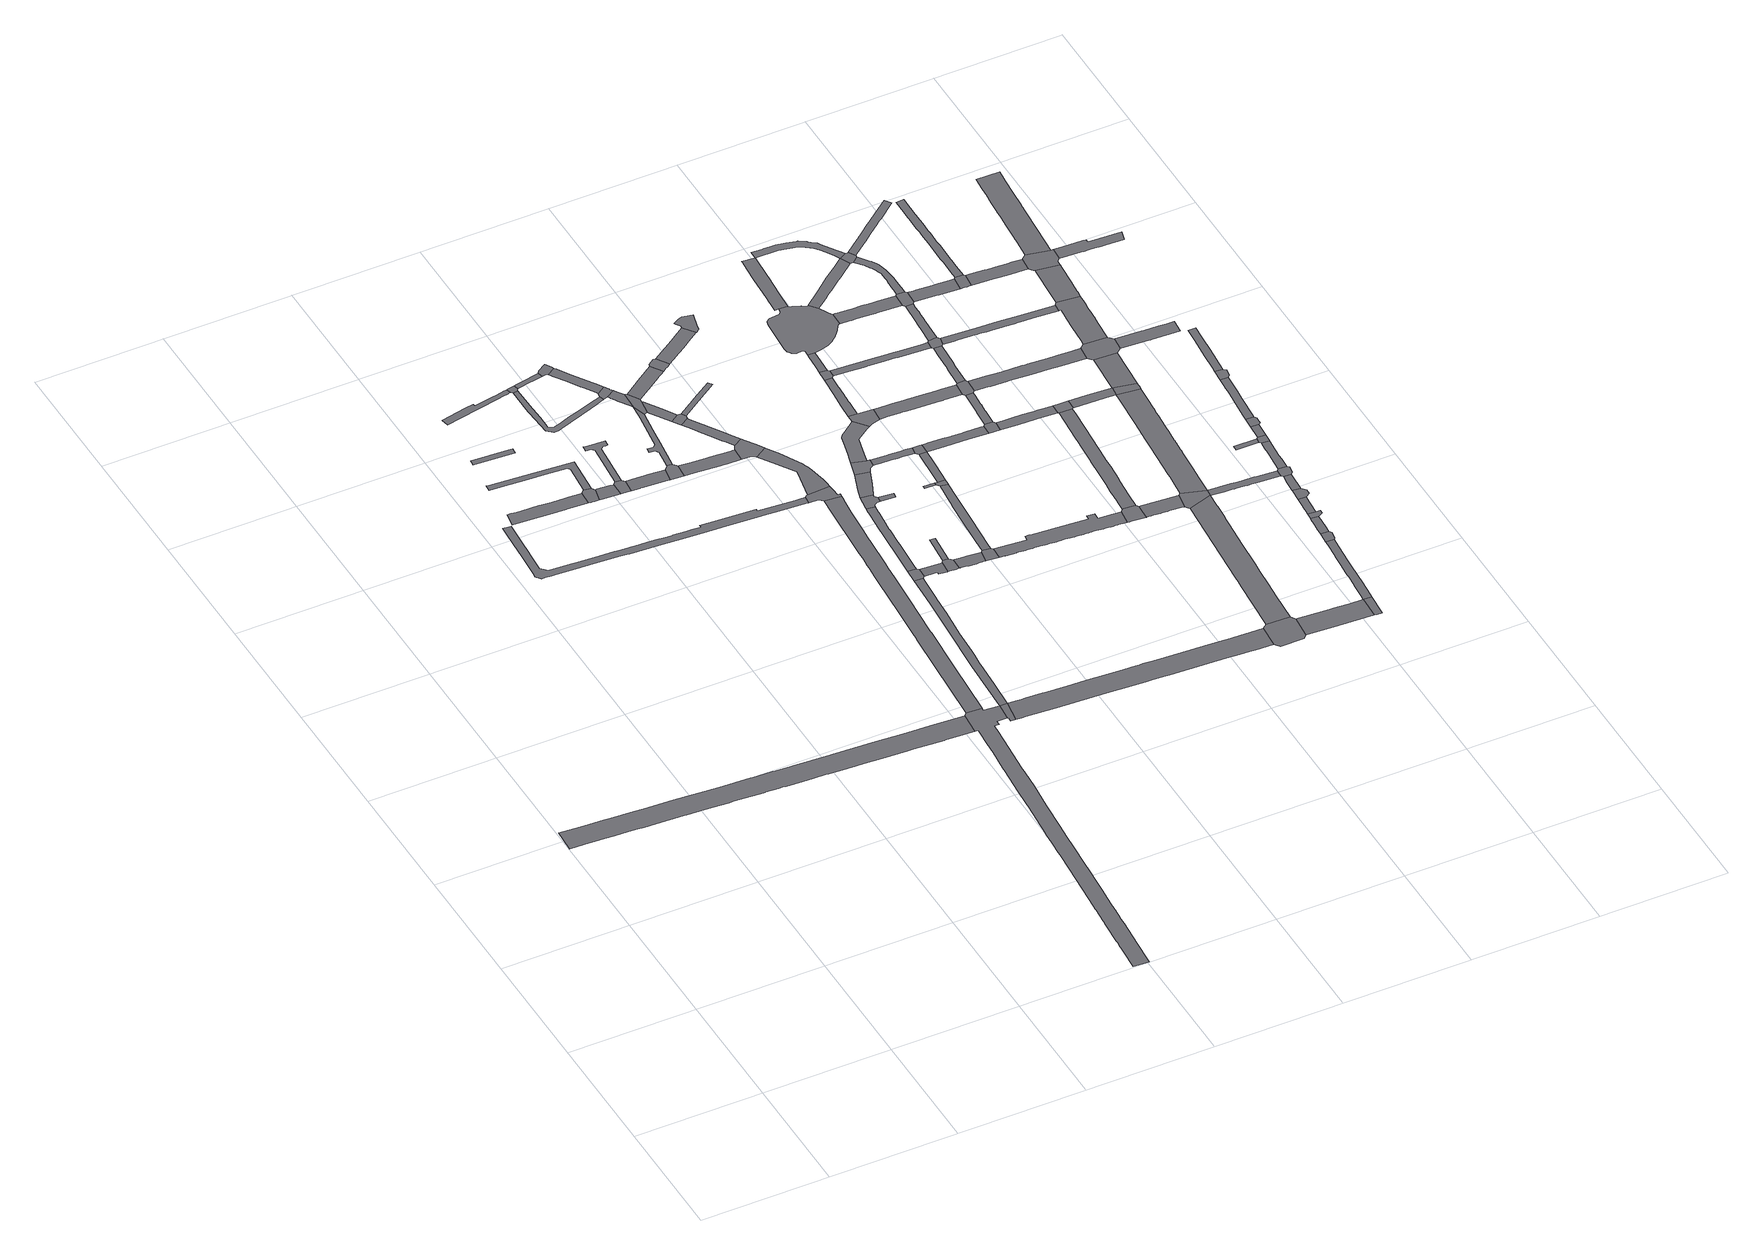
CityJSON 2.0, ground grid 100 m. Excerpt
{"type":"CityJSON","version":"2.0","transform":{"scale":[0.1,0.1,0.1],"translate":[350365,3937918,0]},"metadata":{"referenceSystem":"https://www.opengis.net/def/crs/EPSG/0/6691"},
"CityObjects":{
"road1":{"type":"Road","attributes":{"RoadStructureAttribute.sectionType":"1"},"geometry":[{"type":"MultiSurface","lod":"1","boundaries":[[[0,1,2,3,4,5,6,7,8,9,10,11,12,13,14,15,16,17,18,19,20,21,22,23,24,25,26,27,28,29,30,31,32,33,34,35,36,37,38,39,40,41,42,43,44,45,46,47,48,49,50,51,52,53,54,55,56,57,58,59,60]]]}]},
"road2":{"type":"Road","attributes":{"RoadStructureAttribute.sectionType":"1"},"geometry":[{"type":"MultiSurface","lod":"1","boundaries":[[[61,62,63,64,65,66,67,68,69,70,71,72,73,74,75,76,77,78,79,80,81,82,83]]]}]},
"road3":{"type":"Road","attributes":{"RoadStructureAttribute.sectionType":"1"},"geometry":[{"type":"MultiSurface","lod":"1","boundaries":[[[84,85,86,87,88,89]]]}]},
"road4":{"type":"Road","attributes":{"RoadStructureAttribute.sectionType":"1"},"geometry":[{"type":"MultiSurface","lod":"1","boundaries":[[[90,91,92,93,94,95,96,97,98,99,100,101,102]]]}]},
"road5":{"type":"Road","attributes":{"RoadStructureAttribute.sectionType":"1"},"geometry":[{"type":"MultiSurface","lod":"1","boundaries":[[[103,104,105,106,37,36,107,108,109,110,111,112,113,114,115,116,117,118,119,120,121,122,123,124,125,126,127,128,129,130,131,132,133,134,135,136,137,138,139,140,141,142,143,144,145,146,147,148,149,150,151,152,153,154,155,156,157,158,159,160,161,162,163,164,165,166]]]}]},
"road6":{"type":"Road","geometry":[{"type":"MultiSurface","lod":"1","boundaries":[[[167,168,169,170,171,96,95,61,83]]]}]},
"road7":{"type":"Road","attributes":{"RoadStructureAttribute.sectionType":"1"},"geometry":[{"type":"MultiSurface","lod":"1","boundaries":[[[172,173,174,175,176,177,178,179,180,181,182,183,184,185,186,187,188,189,190,191,192]]]}]},
"road8":{"type":"Road","attributes":{"RoadStructureAttribute.sectionType":"1"},"geometry":[{"type":"MultiSurface","lod":"1","boundaries":[[[193,194,171,170,195,196,197,198,199]]]}]},
"road9":{"type":"Road","attributes":{"RoadStructureAttribute.sectionType":"1"},"geometry":[{"type":"MultiSurface","lod":"1","boundaries":[[[200,201,202,203,204,205,206,207,208,209,210,211,212,213,214,215,216,217,218,219,220,221,222,223,224,225,226,227,228,229,230,231,232,233,234,235,236,237,238,239,240,241,242,243,244,245,246,247,248,249,250,251,252,253,254,255,256,257,258,259,260,261,262,263]]]}]},
"road10":{"type":"Road","geometry":[{"type":"MultiSurface","lod":"1","boundaries":[[[198,264,265,266,267,268,269,199]]]}]},
"road11":{"type":"Road","geometry":[{"type":"MultiSurface","lod":"1","boundaries":[[[267,270,271,272,273,274,275,276,277,278,279,268]]]}]},
"road12":{"type":"Road","geometry":[{"type":"MultiSurface","lod":"1","boundaries":[[[280,281,180,179,282,283,284,285]]]}]},
"road13":{"type":"Road","attributes":{"RoadStructureAttribute.sectionType":"1"},"geometry":[{"type":"MultiSurface","lod":"1","boundaries":[[[265,286,287,288,289,290,291,292,293,294,295,296,266]]]}]},
"road14":{"type":"Road","geometry":[{"type":"MultiSurface","lod":"1","boundaries":[[[165,297,298,299,300,301,166]]]}]},
"road15":{"type":"Road","attributes":{"RoadStructureAttribute.sectionType":"1"},"geometry":[{"type":"MultiSurface","lod":"1","boundaries":[[[302,303,304,305,306,307,308,309,310,311,280,285]]]}]},
"road16":{"type":"Road","attributes":{"RoadStructureAttribute.sectionType":"1"},"geometry":[{"type":"MultiSurface","lod":"1","boundaries":[[[312,313,314,315,316,317,318,319,320,321,322,323,324,325,326,283,282,327,328,329,330,331,332,333,334,335,336,337,338,339,340,341]]]}]},
"road17":{"type":"Road","geometry":[{"type":"MultiSurface","lod":"1","boundaries":[[[342,292,291,343,344,345,346,347]]]}]},
"road18":{"type":"Road","geometry":[{"type":"MultiSurface","lod":"1","boundaries":[[[348,349,350,351,352,353,307,306,354,355]]]}]},
"road19":{"type":"Road","geometry":[{"type":"MultiSurface","lod":"1","boundaries":[[[356,357,358,359,360,361,362,363,364,365,366,347,346,367,368,369,370]]]}]},
"road20":{"type":"Road","attributes":{"RoadStructureAttribute.sectionType":"1"},"geometry":[{"type":"MultiSurface","lod":"1","boundaries":[[[371,372,373,374,375,376,377,378,379,380,381,382,383,384,385,386,387,388,389,390,391,392,393,394,395,396,397,398,399,400,106,105]]]}]},
"road21":{"type":"Road","attributes":{"RoadStructureAttribute.sectionType":"1"},"geometry":[{"type":"MultiSurface","lod":"1","boundaries":[[[401,402,403,404,405,166,301,406,407,408,409,410,411,412,413,414,415,416,417,418]]]}]},
"road22":{"type":"Road","attributes":{"RoadStructureAttribute.sectionType":"1"},"geometry":[{"type":"MultiSurface","lod":"1","boundaries":[[[419,420,421,422,423,424,425,348,355,426,427,428,429,430,431,432]]]}]},
"road23":{"type":"Road","attributes":{"RoadStructureAttribute.sectionType":"1"},"geometry":[{"type":"MultiSurface","lod":"1","boundaries":[[[433,434,435,436,437,438,439,440,344,343,441,442,443,444,445,446]]]}]},
"road24":{"type":"Road","geometry":[{"type":"MultiSurface","lod":"1","boundaries":[[[312,341,447,448,449,450,419,432]]]}]},
"road25":{"type":"Road","geometry":[{"type":"MultiSurface","lod":"1","boundaries":[[[451,452,448,447,453,454,455,456,457,370]]]}]},
"road26":{"type":"Road","geometry":[{"type":"MultiSurface","lod":"1","boundaries":[[[451,370,369,458,459,460,461]]]}]},
"road27":{"type":"Road","attributes":{"RoadStructureAttribute.sectionType":"1"},"geometry":[{"type":"MultiSurface","lod":"1","boundaries":[[[462,463,464,465,459,458]]]}]},
"road28":{"type":"Road","geometry":[{"type":"MultiSurface","lod":"1","boundaries":[[[466,463,462,467,468,469,470]]]}]},
"road29":{"type":"Road","geometry":[{"type":"MultiSurface","lod":"1","boundaries":[[[471,401,418,472,473,474,475]]]}]},
"road30":{"type":"Road","attributes":{"RoadStructureAttribute.sectionType":"1"},"geometry":[{"type":"MultiSurface","lod":"1","boundaries":[[[476,477,478,479,480,481,482,469,468,483,484,485,486,487,488,489,490,491,492,493]]]}]},
"road31":{"type":"Road","attributes":{"RoadStructureAttribute.sectionType":"1"},"geometry":[{"type":"MultiSurface","lod":"1","boundaries":[[[494,461,460,495,496,497,498,499,500,501,502]]]}]},
"road32":{"type":"Road","geometry":[{"type":"MultiSurface","lod":"1","boundaries":[[[445,503,504,505,506,507,508,509,510,493,492,446]]]}]},
"road33":{"type":"Road","geometry":[{"type":"MultiSurface","lod":"1","boundaries":[[[511,263,262,512,513,386,385,514,515,516,517,518]]]}]},
"road34":{"type":"Road","attributes":{"RoadStructureAttribute.sectionType":"1"},"geometry":[{"type":"MultiSurface","lod":"1","boundaries":[[[519,473,472,520,521,522,523,524,525,526,527,528]]]}]},
"road35":{"type":"Road","attributes":{"RoadStructureAttribute.sectionType":"1"},"geometry":[{"type":"MultiSurface","lod":"1","boundaries":[[[529,530,531,532,533,534,535,536,537,538,539,540,541,542,543,544,545,546,547,471,475]]]}]},
"road36":{"type":"Road","attributes":{"RoadStructureAttribute.sectionType":"1"},"geometry":[{"type":"MultiSurface","lod":"1","boundaries":[[[517,548,549,550,551,552,553,554,555,556,557,507,506,558,559,560,561,562,518]]]}]},
"road37":{"type":"Road","attributes":{"RoadStructureAttribute.sectionType":"1"},"geometry":[{"type":"MultiSurface","lod":"1","boundaries":[[[563,564,565,566,567,568,466,470]]]}]},
"road38":{"type":"Road","geometry":[{"type":"MultiSurface","lod":"1","boundaries":[[[569,570,571,572,528,527,573,574,575,576,577,578]]]}]},
"road39":{"type":"Road","geometry":[{"type":"MultiSurface","lod":"1","boundaries":[[[501,579,580,581,582,583,584,502]]]}]},
"road40":{"type":"Road","attributes":{"RoadStructureAttribute.sectionType":"1"},"geometry":[{"type":"MultiSurface","lod":"1","boundaries":[[[570,585,586,571]]]}]},
"road41":{"type":"Road","geometry":[{"type":"MultiSurface","lod":"1","boundaries":[[[587,588,589,590,542,541,591,592,593,594]]]}]},
"road42":{"type":"Road","attributes":{"RoadStructureAttribute.sectionType":"1"},"geometry":[{"type":"MultiSurface","lod":"1","boundaries":[[[595,596,597,598,599,600,601,602,603,604,605,606,607,608,609,610,611,612,613,614,615,569,578]]]}]},
"road43":{"type":"Road","attributes":{"RoadStructureAttribute.sectionType":"1"},"geometry":[{"type":"MultiSurface","lod":"1","boundaries":[[[616,617,618,619,620,621,622,623,624,625,626,627,628,629,630,631,632,633,634,635,636,637,638,639,640,641,642,643,644,645,646,647,648,649,650,651,652,653,654,655,656,301,300]]]}]},
"road44":{"type":"Road","attributes":{"RoadStructureAttribute.sectionType":"1"},"geometry":[{"type":"MultiSurface","lod":"1","boundaries":[[[657,658,659,660,661,662,663,664,665,589,588]]]}]},
"road45":{"type":"Road","geometry":[{"type":"MultiSurface","lod":"1","boundaries":[[[593,666,667,594]]]}]},
"road46":{"type":"Road","attributes":{"RoadStructureAttribute.sectionType":"1"},"geometry":[{"type":"MultiSurface","lod":"1","boundaries":[[[668,669,670,582,581,671,672,673,674,675,676,677,678,679]]]}]},
"road47":{"type":"Road","geometry":[{"type":"MultiSurface","lod":"1","boundaries":[[[680,611,610,681,682,683,684,685,686,687,688,689]]]}]},
"road48":{"type":"Road","geometry":[{"type":"MultiSurface","lod":"1","boundaries":[[[690,663,662,691,692,693,694,695]]]}]},
"road49":{"type":"Road","attributes":{"RoadStructureAttribute.sectionType":"1"},"geometry":[{"type":"MultiSurface","lod":"1","boundaries":[[[696,697,698,699,700,701,702,703,704,705,706,707,708,680,689]]]}]},
"road50":{"type":"Road","attributes":{"RoadStructureAttribute.sectionType":"1"},"geometry":[{"type":"MultiSurface","lod":"1","boundaries":[[[709,710,711,712,713,714,715,716,717,718,719,720,721,690,695]]]}]},
"road51":{"type":"Road","geometry":[{"type":"MultiSurface","lod":"1","boundaries":[[[678,722,723,724,725,726,727,728,729,730,731,679]]]}]},
"road52":{"type":"Road","geometry":[{"type":"MultiSurface","lod":"1","boundaries":[[[732,733,734,735]]]}]},
"road53":{"type":"Road","attributes":{"RoadStructureAttribute.sectionType":"1"},"geometry":[{"type":"MultiSurface","lod":"1","boundaries":[[[736,737,738,739,740,741,694,693,742,743,744,745,746,747,748,749]]]}]},
"road54":{"type":"Road","geometry":[{"type":"MultiSurface","lod":"1","boundaries":[[[735,734,702,701,750,751,752]]]}]},
"road55":{"type":"Road","attributes":{"RoadStructureAttribute.sectionType":"1"},"geometry":[{"type":"MultiSurface","lod":"1","boundaries":[[[751,753,754,755,756,757,758,752]]]}]},
"road56":{"type":"Road","geometry":[{"type":"MultiSurface","lod":"1","boundaries":[[[759,760,714,713,761,762,763,764]]]}]},
"road57":{"type":"Road","attributes":{"RoadStructureAttribute.sectionType":"1"},"geometry":[{"type":"MultiSurface","lod":"1","boundaries":[[[765,766,760,759,767,768,769,770,771,772,773,774,775,776,777]]]}]},
"road58":{"type":"Road","geometry":[{"type":"MultiSurface","lod":"1","boundaries":[[[748,756,755,778,779,780,749]]]}]},
"road59":{"type":"Road","attributes":{"RoadStructureAttribute.sectionType":"1"},"geometry":[{"type":"MultiSurface","lod":"1","boundaries":[[[781,782,783,784,785,786,787,788,789,790,791,792,793,794,688,687,795,796,797,798,799,800,801,802,803,804,805,806,807,808,809,810,811,812,813,814,815,816,817,818,819,820,821,822,823,824,825,826,827,828,829,830,831,832,833,834,835,836,837,838,839,840,841,842,843,844,845,846,847,848,849,850,851,852,853,854,855,856]]]}]},
"road60":{"type":"Road","geometry":[{"type":"MultiSurface","lod":"1","boundaries":[[[776,857,858,859,860,777]]]}]},
"road61":{"type":"Road","attributes":{"RoadStructureAttribute.sectionType":"1"},"geometry":[{"type":"MultiSurface","lod":"1","boundaries":[[[861,862,863,864,865,866,867,860,859]]]}]},
"road62":{"type":"Road","attributes":{"RoadStructureAttribute.sectionType":"1"},"geometry":[{"type":"MultiSurface","lod":"1","boundaries":[[[755,868,869,870,871,872,873,874,875,876,877,878,879,880,881,882,778]]]}]},
"road63":{"type":"Road","geometry":[{"type":"MultiSurface","lod":"1","boundaries":[[[883,884,885,886,887,888,889,890,891,892,893,894,895,896,897,898,899,900,901,902,903,904,905,906,907,908,909,910,911,912,913,914,915,916,864,863,917,918,919,920,921,922,923,924,925,926,927,928,929,930]]]}]},
"road64":{"type":"Road","attributes":{"RoadStructureAttribute.sectionType":"1"},"geometry":[{"type":"MultiSurface","lod":"1","boundaries":[[[763,931,932,933,934,935,936,937,938,939,940,941,942,943,944,945,946,947,948,949,950,951,952,953,764]]]}]},
"road65":{"type":"Road","attributes":{"RoadStructureAttribute.sectionType":"1"},"geometry":[{"type":"MultiSurface","lod":"1","boundaries":[[[954,955,956,957,958,959,960,961,962,889,888,963,964,965,966,967]]]}]},
"road66":{"type":"Road","geometry":[{"type":"MultiSurface","lod":"1","boundaries":[[[635,634,968,969,970,971,972,973]]]}]},
"road67":{"type":"Road","attributes":{"RoadStructureAttribute.sectionType":"1"},"geometry":[{"type":"MultiSurface","lod":"1","boundaries":[[[974,975,976,977,978,979,980,981,858,857,982,983,984,985,986,987,988,989,990,991,992,993]]]}]},
"road68":{"type":"Road","geometry":[{"type":"MultiSurface","lod":"1","boundaries":[[[874,873,994,995,996,997]]]}]},
"road69":{"type":"Road","geometry":[{"type":"MultiSurface","lod":"1","boundaries":[[[998,999,1000,1001,856,855,1002,1003,1004,1005,1006]]]}]},
"road70":{"type":"Road","attributes":{"RoadStructureAttribute.sectionType":"1"},"geometry":[{"type":"MultiSurface","lod":"1","boundaries":[[[996,1007,1008,1009,1010,1011,1012,1013,1014,1015,1016,1017,1018,1019,1020,997]]]}]},
"road71":{"type":"Road","geometry":[{"type":"MultiSurface","lod":"1","boundaries":[[[1021,1022,1023,943,942,1015,1014,1024,1025]]]}]},
"road72":{"type":"Road","attributes":{"RoadStructureAttribute.sectionType":"1"},"geometry":[{"type":"MultiSurface","lod":"1","boundaries":[[[1026,1027,1028,1029,1030,1031,1032,1033,995,994,1034,1035,1036,1037]]]}]},
"road73":{"type":"Road","attributes":{"RoadStructureAttribute.sectionType":"1"},"geometry":[{"type":"MultiSurface","lod":"1","boundaries":[[[972,1038,1039,1040,1041,1042,1043,1044,1045,1046,1047,1048,1049,1050,1051,1052,1053,1054,1055,1056,1057,1058,1059,973]]]}]},
"road74":{"type":"Road","attributes":{"RoadStructureAttribute.sectionType":"1"},"geometry":[{"type":"MultiSurface","lod":"1","boundaries":[[[1060,1061,1062,1063,1064,1065,1066,1067,1068,1069,928,927,1070,1071,1072,1073,1074,1075,1076,1077,1078,1079,1080,1081,1082]]]}]},
"road75":{"type":"Road","attributes":{"RoadStructureAttribute.sectionType":"1"},"geometry":[{"type":"MultiSurface","lod":"1","boundaries":[[[1083,1084,1085,1086,1087,1088,1089,1090,1091,1092,1093,1094,1095,1096,1097,1098,1099,1100,1101,1102,1103,883,930]]]}]},
"road76":{"type":"Road","attributes":{"RoadStructureAttribute.sectionType":"1"},"geometry":[{"type":"MultiSurface","lod":"1","boundaries":[[[1021,1104,1105,1106,1107,1108,1109,1110,1111,1022]]]}]},
"road77":{"type":"Road","attributes":{"RoadStructureAttribute.sectionType":"1"},"geometry":[{"type":"MultiSurface","lod":"1","boundaries":[[[998,1006,1112,1113,1114,1115,1116,1117,1118,1119,1120,1121,1122,1123,1124,1125,1126,1127,1128,1129]]]}]},
"road78":{"type":"Road","attributes":{"RoadStructureAttribute.sectionType":"1"},"geometry":[{"type":"MultiSurface","lod":"1","boundaries":[[[1130,1131,1132,1133,1134,1135,1136,1137,1138,1139,1140,1141,1000,999,1142,1143,1144,1145,1146,1147,1148,1149,1150]]]}]},
"road79":{"type":"Road","attributes":{"RoadStructureAttribute.sectionType":"1"},"geometry":[{"type":"MultiSurface","lod":"1","boundaries":[[[1151,1152,1153,971,970,1154,1155,1156]]]}]},
"road80":{"type":"Road","attributes":{"RoadStructureAttribute.sectionType":"1"},"geometry":[{"type":"MultiSurface","lod":"1","boundaries":[[[1157,1158,1159,1160,1161,1162,1163,1164,1165,1166,1167,1168,1169,1170,1171,1172,1173,1174,1175,966,1176,1177,1178,1179,1180,1181,1182,1183,1098]]]}]},
"road81":{"type":"Road","geometry":[{"type":"MultiSurface","lod":"1","boundaries":[[[1184,1185,1186,993,992,1107,1106,1187,1188]]]}]},
"road82":{"type":"Road","attributes":{"RoadStructureAttribute.sectionType":"1"},"geometry":[{"type":"MultiSurface","lod":"1","boundaries":[[[1185,1189,1190,1191,1192,1193,1194,1195,1196,1197,1198,1199,1200,1201,1202,1203,1204,1205,1186]]]}]},
"road83":{"type":"Road","geometry":[{"type":"MultiSurface","lod":"1","boundaries":[[[1128,1051,1050,1206,1207,1129]]]}]},
"road84":{"type":"Road","geometry":[{"type":"MultiSurface","lod":"1","boundaries":[[[1208,1209,1210,1026,1037,1130,1150]]]}]},
"road85":{"type":"Road","geometry":[{"type":"MultiSurface","lod":"1","boundaries":[[[1081,1198,1197,1211,1212,1213,1214,1215,1082]]]}]},
"road86":{"type":"Road","geometry":[{"type":"MultiSurface","lod":"1","boundaries":[[[1216,1217,1218,1219,1157,1098,1097,1220,1221]]]}]},
"road87":{"type":"Road","attributes":{"RoadStructureAttribute.sectionType":"1"},"geometry":[{"type":"MultiSurface","lod":"1","boundaries":[[[1213,1222,1223,1224,1225,1226,1227,1228,1229,1230,1231,1232,1233,1234,1221,1220,1235,1236,1237,1238,1239,1240,1241,1242,1243,1244,1245,1246,1247,1214]]]}]},
"road88":{"type":"Road","geometry":[{"type":"MultiSurface","lod":"1","boundaries":[[[1155,1248,1249,1250,1251,1156]]]}]},
"road89":{"type":"Road","attributes":{"RoadStructureAttribute.sectionType":"1"},"geometry":[{"type":"MultiSurface","lod":"1","boundaries":[[[1024,1252,1253,1254,1255,1256,1257,1258,1259,1260,1261,1262,1263,1264,1265,1266,1267,1268,1269,1270,1271,1272,1273,1025]]]}]},
"road90":{"type":"Road","attributes":{"RoadStructureAttribute.sectionType":"1"},"geometry":[{"type":"MultiSurface","lod":"1","boundaries":[[[1274,1275,1276,1277,1278,1209,1208]]]}]},
"road91":{"type":"Road","attributes":{"RoadStructureAttribute.sectionType":"1"},"geometry":[{"type":"MultiSurface","lod":"1","boundaries":[[[1211,1279,1280,1281,1282,1283,1284,1285,1286,1287,1288,1289,1290,1212]]]}]},
"road92":{"type":"Road","attributes":{"RoadStructureAttribute.sectionType":"1"},"geometry":[{"type":"MultiSurface","lod":"1","boundaries":[[[1291,1292,1293,1294,1295,1296,1297,1298,1299,1300,1301,1302,1303,1304,1305,1306,1307,1308,1309,1251,1250]]]}]},
"road93":{"type":"Road","attributes":{"RoadStructureAttribute.sectionType":"1"},"geometry":[{"type":"MultiSurface","lod":"1","boundaries":[[[1276,1310,1311,1312,1313,1314,1315,1316,1207,1206,1317,1318,1319,1320,1321,1322,1323,1324,1325,1326,1327,1328,1329,1330,1331,1332,1333,1334,1335,1336,1337,1338,1339,1340]]]}]},
"road94":{"type":"Road","attributes":{"RoadStructureAttribute.sectionType":"1"},"geometry":[{"type":"MultiSurface","lod":"1","boundaries":[[[1341,1342,1343,1184,1188,1344,1345,1346,1347,1348,1349,1350,1351,1352,1353,1354,1355,1356,1357,1358,1359,1360,1361]]]}]},
"road95":{"type":"Road","attributes":{"RoadStructureAttribute.sectionType":"1"},"geometry":[{"type":"MultiSurface","lod":"1","boundaries":[[[1050,1362,1363,1364,1365,1366,1367,1368,1369,1370,1371,1372,1373,1374,1375,1376,1377,1378,1379,1206]]]}]},
"road96":{"type":"Road","geometry":[{"type":"MultiSurface","lod":"1","boundaries":[[[1380,1297,1296,1381,1382,1383]]]}]},
"road97":{"type":"Road","attributes":{"RoadStructureAttribute.sectionType":"1"},"geometry":[{"type":"MultiSurface","lod":"1","boundaries":[[[1384,1385,1386,1387,1388,1389,1390,1391,1392,1393,1394,1395,1396,1397,1398,1399,1400,1401,1402,1217,1216]]]}]},
"road98":{"type":"Road","attributes":{"RoadStructureAttribute.sectionType":"1"},"geometry":[{"type":"MultiSurface","lod":"1","boundaries":[[[1403,1404,1405,1406,1407,1408,1409,1410,1380,1383]]]}]},
"road99":{"type":"Road","geometry":[{"type":"MultiSurface","lod":"1","boundaries":[[[1411,1283,1282,1412,1413,1414,1415,1416,1417]]]}]},
"road100":{"type":"Road","geometry":[{"type":"MultiSurface","lod":"1","boundaries":[[[1418,1419,1420,1421,1277,1276,1340]]]}]},
"road101":{"type":"Road","geometry":[{"type":"MultiSurface","lod":"1","boundaries":[[[1422,1423,1424,1407,1406,1425]]]}]},
"road102":{"type":"Road","attributes":{"RoadStructureAttribute.sectionType":"1"},"geometry":[{"type":"MultiSurface","lod":"1","boundaries":[[[1423,1426,1427,1428,1429,1430,1431,1432,1433,1434,1424]]]}]},
"road103":{"type":"Road","attributes":{"RoadStructureAttribute.sectionType":"1"},"geometry":[{"type":"MultiSurface","lod":"1","boundaries":[[[1435,1436,1277,1421]]]}]},
"road104":{"type":"Road","geometry":[{"type":"MultiSurface","lod":"1","boundaries":[[[1437,1438,1439,1440,1441,1442,1443,1430,1429]]]}]},
"road105":{"type":"Road","attributes":{"RoadStructureAttribute.sectionType":"1"},"geometry":[{"type":"MultiSurface","lod":"1","boundaries":[[[1444,1440,1439,1445,1446]]]}]},
"road106":{"type":"Road","attributes":{"RoadStructureAttribute.sectionType":"1"},"geometry":[{"type":"MultiSurface","lod":"1","boundaries":[[[1447,1448,1449,1450,1451,1452,1453,1454,1455,1456,1457,1458,1459,1460,1461,1462,1463,1464,1465,1466,1467,1468,1469,1470,1471,1472,1473,1474,1475,1476,1477,1478,1479,1480,1481,1482,1483,1411,1417]]]}]},
"road107":{"type":"Road","geometry":[{"type":"MultiSurface","lod":"1","boundaries":[[[1484,1485,1262,1261,1436,1435,1486,1487]]]}]},
"road108":{"type":"Road","geometry":[{"type":"MultiSurface","lod":"1","boundaries":[[[1445,1488,1489,1490,1491,1373,1372,1446]]]}]},
"road109":{"type":"Road","geometry":[{"type":"MultiSurface","lod":"1","boundaries":[[[1492,1493,1494,1495]]]}]},
"road110":{"type":"Road","attributes":{"RoadStructureAttribute.sectionType":"1"},"geometry":[{"type":"MultiSurface","lod":"1","boundaries":[[[1496,1497,1498,1499,1500,1501,1502,1503,1416,1415,1504,1505,1506,1507,1508]]]}]},
"road111":{"type":"Road","attributes":{"RoadStructureAttribute.sectionType":"1"},"geometry":[{"type":"MultiSurface","lod":"1","boundaries":[[[1509,1510,1511,1512,1513,1514,1515,1491,1490,1516,1517,1518,1519,1520,1521,1522]]]}]},
"road112":{"type":"Road","geometry":[{"type":"MultiSurface","lod":"1","boundaries":[[[1360,1523,1524,1525,1526,1485,1484,1527,1528,1529,1530,1531,1532,1533,1534,1535,1536,1361]]]}]},
"road113":{"type":"Road","geometry":[{"type":"MultiSurface","lod":"1","boundaries":[[[1537,1538,1495,1494,1509,1522]]]}]},
"road114":{"type":"Road","attributes":{"RoadStructureAttribute.sectionType":"1"},"geometry":[{"type":"MultiSurface","lod":"1","boundaries":[[[1539,1540,1538,1537,1541,1542]]]}]},
"road115":{"type":"Road","geometry":[{"type":"MultiSurface","lod":"1","boundaries":[[[1541,1543,1544,1545,1546,1542]]]}]},
"road116":{"type":"Road","attributes":{"RoadStructureAttribute.sectionType":"1"},"geometry":[{"type":"MultiSurface","lod":"1","boundaries":[[[1547,1548,1549,1550,1551,1552,1553,1554,1555,1556,1536,1535]]]}]},
"road117":{"type":"Road","attributes":{"RoadStructureAttribute.sectionType":"1"},"geometry":[{"type":"MultiSurface","lod":"1","boundaries":[[[1545,1557,1558,1559,1560,1561,1562,1563,1564,1565,1566,1567,1568,1546]]]}]},
"road118":{"type":"Road","attributes":{"RoadStructureAttribute.sectionType":"1"},"geometry":[{"type":"MultiSurface","lod":"1","boundaries":[[[1486,1569,1570,1571,1572,1573,1574,1575,1576,1577,1578,1487]]]}]},
"road119":{"type":"Road","geometry":[{"type":"MultiSurface","lod":"1","boundaries":[[[1579,1508,1507,1580,1552,1551,1581,1582,1583,1584,1585]]]}]},
"road120":{"type":"Road","geometry":[{"type":"MultiSurface","lod":"1","boundaries":[[[1586,1587,1588,1562,1561,1589]]]}]},
"road121":{"type":"Road","attributes":{"RoadStructureAttribute.sectionType":"1"},"geometry":[{"type":"MultiSurface","lod":"1","boundaries":[[[1590,1591,1592,1593,1594,1588,1587,1595,1596,1597,1598]]]}]},
"road122":{"type":"Road","attributes":{"RoadStructureAttribute.sectionType":"1"},"geometry":[{"type":"MultiSurface","lod":"1","boundaries":[[[1585,1599,1600,1601,1602,1603,1604,1605,1606,1607,1608,1609,1610,1611,1612,1613,1614,1615,1616,1617,1618,1619,1620,1621,1622,1623,1624,1625,1579]]]}]},
"road123":{"type":"Road","attributes":{"RoadStructureAttribute.sectionType":"1"},"geometry":[{"type":"MultiSurface","lod":"1","boundaries":[[[1626,1627,1628,1629,1630,1584,1583,1631,1632,1633,1634,1635,1636,1637,1638,1639]]]}]}
},
"vertices":[
[158,2904,0],[224,2900,0],[274,2897,0],[346,2892,0],[405,2889,0],[508,2882,0],[572,2877,0],[656,2872,0],[872,2860,0],[883,2860,0],[886,2860,0],[892,2860,0],[1034,2851,0],[1098,2846,0],[1211,2838,0],[1251,2836,0],[1471,2821,0],[1482,2821,0],[1487,2821,0],[1585,2816,0],[1618,2814,0],[1643,2811,0],[1770,2805,0],[1845,2800,0],[1942,2794,0],[1965,2793,0],[2070,2787,0],[2170,2780,0],[2232,2777,0],[2367,2768,0],[2560,2757,0],[2607,2754,0],[2729,2746,0],[2840,2740,0],[2843,2740,0],[2988,2731,0],[3067,2726,0],[3081,2905,0],[2853,2919,0],[2617,2933,0],[2413,2944,0],[2081,2965,0],[2067,2966,0],[1781,2984,0],[1769,2984,0],[1653,2991,0],[1631,2993,0],[1484,3001,0],[1464,3002,0],[1225,3016,0],[885,3038,0],[695,3051,0],[683,3052,0],[603,3056,0],[586,3057,0],[407,3070,0],[360,3073,0],[284,3077,0],[182,3083,0],[19,3094,0],[8,2913,0],
[1815,6215,0],[1763,6218,0],[1721,6221,0],[1697,6223,0],[1686,6224,0],[1649,6226,0],[1588,6230,0],[1529,6234,0],[1496,6236,0],[1471,6238,0],[1457,6239,0],[1422,6241,0],[1325,6247,0],[1283,6251,0],[1255,6252,0],[1237,6143,0],[1446,6129,0],[1462,6128,0],[1516,6124,0],[1642,6116,0],[1649,6116,0],[1666,6115,0],[1807,6105,0],
[1290,6830,0],[1578,6813,0],[1606,6811,0],[1608,6856,0],[1581,6858,0],[1293,6875,0],
[1354,6534,0],[1556,6519,0],[1685,6510,0],[1848,6498,0],[1864,6476,0],[1844,6241,0],[1898,6235,0],[1925,6538,0],[1731,6553,0],[1559,6567,0],[1287,6588,0],[1265,6590,0],[1262,6541,0],
[3260,2895,0],[3221,2898,0],[3223,2919,0],[3104,2927,0],[3094,2725,0],[3092,2703,0],[3083,2571,0],[3076,2471,0],[3060,2294,0],[3057,2252,0],[3041,2032,0],[3030,1866,0],[3028,1846,0],[3012,1639,0],[3008,1590,0],[3002,1520,0],[2997,1441,0],[2995,1422,0],[2990,1342,0],[2986,1275,0],[2957,898,0],[2942,701,0],[2941,676,0],[2940,661,0],[2930,537,0],[2930,531,0],[2928,508,0],[2925,454,0],[2915,323,0],[2914,307,0],[2912,286,0],[2909,238,0],[2908,232,0],[2906,195,0],[2892,10,0],[3013,5,0],[3028,223,0],[3045,445,0],[3050,500,0],[3051,523,0],[3055,570,0],[3055,583,0],[3061,667,0],[3074,837,0],[3077,889,0],[3090,1071,0],[3094,1111,0],[3110,1333,0],[3117,1440,0],[3127,1570,0],[3144,1804,0],[3163,2024,0],[3174,2174,0],[3177,2243,0],[3194,2462,0],[3209,2661,0],[3213,2716,0],[3214,2718,0],[3246,2716,0],[3250,2716,0],[3251,2752,0],[3272,2752,0],[3330,2749,0],[3345,2890,0],
[1830,6103,0],[1838,6102,0],[1856,6101,0],[1891,6099,0],[1917,6208,0],
[1328,7288,0],[1435,7309,0],[1594,7339,0],[1774,7374,0],[1805,7380,0],[1850,7389,0],[1856,7390,0],[1868,7392,0],[1861,7431,0],[1841,7427,0],[1818,7422,0],[1802,7419,0],[1790,7417,0],[1778,7414,0],[1731,7407,0],[1593,7380,0],[1587,7378,0],[1586,7380,0],[1583,7399,0],[1519,7388,0],[1316,7348,0],
[2028,6199,0],[1932,6207,0],[1920,6097,0],[2025,6090,0],[2026,6090,0],[2053,6088,0],[2053,6197,0],
[3142,5469,0],[3096,5472,0],[2973,5480,0],[2807,5491,0],[2808,5511,0],[2741,5516,0],[2546,5529,0],[2385,5540,0],[2385,5520,0],[2375,5520,0],[2317,5524,0],[2273,5527,0],[2174,5534,0],[2169,5534,0],[2117,5538,0],[2040,5543,0],[1976,5547,0],[1886,5553,0],[1858,5555,0],[1856,5555,0],[1809,5558,0],[1754,5562,0],[1735,5563,0],[1620,5571,0],[1514,5578,0],[1453,5582,0],[1406,5586,0],[1235,5596,0],[1232,5597,0],[1189,5646,0],[1189,5647,0],[1200,5801,0],[1202,5832,0],[1210,5955,0],[1221,6130,0],[1161,6139,0],[1155,6052,0],[1149,5958,0],[1140,5806,0],[1129,5619,0],[1123,5576,0],[1153,5541,0],[1181,5540,0],[1229,5536,0],[1251,5534,0],[1447,5522,0],[1511,5518,0],[1750,5502,0],[1792,5499,0],[1804,5498,0],[1816,5497,0],[1970,5486,0],[2006,5484,0],[2170,5474,0],[2370,5460,0],[2572,5446,0],[2773,5432,0],[2848,5428,0],[2917,5424,0],[2971,5420,0],[3140,5409,0],[3153,5408,0],[3163,5407,0],[3167,5468,0],
[2102,6085,0],[2133,6083,0],[2140,6192,0],[2121,6214,0],[2076,6217,0],[2064,6206,0],
[2153,6572,0],[2176,6591,0],[2195,6589,0],[2212,6588,0],[2216,6633,0],[2061,6647,0],[2052,6647,0],[2048,6603,0],[2089,6599,0],[2108,6576,0],
[1925,7444,0],[1881,7435,0],[1885,7381,0],[1922,7387,0],[1924,7391,0],[1933,7405,0],
[2199,6079,0],[2202,6079,0],[2216,6078,0],[2224,6078,0],[2406,6065,0],[2426,6064,0],[2441,6173,0],[2388,6177,0],[2315,6182,0],[2291,6183,0],[2227,6186,0],
[3331,2749,0],[3341,2748,0],[3339,2710,0],[3377,2708,0],[3403,2886,0],
[1938,7406,0],[1946,7407,0],[2038,7425,0],[2058,7429,0],[2143,7445,0],[2135,7484,0],[1981,7453,0],[1964,7450,0],[1957,7449,0],[1938,7446,0],
[2396,7068,0],[2376,7061,0],[2330,7046,0],[2259,7023,0],[2186,6999,0],[2117,6977,0],[2009,6938,0],[2003,6937,0],[1966,6924,0],[1930,6954,0],[1929,6955,0],[1929,7062,0],[1929,7115,0],[1927,7161,0],[1927,7173,0],[1886,7183,0],[1886,7155,0],[1886,7134,0],[1886,7133,0],[1900,6917,0],[1929,6889,0],[1944,6876,0],[1972,6879,0],[1977,6880,0],[1983,6881,0],[2005,6888,0],[2288,6987,0],[2330,7002,0],[2358,7012,0],[2410,7030,0],
[2472,6200,0],[2532,6056,0],[2539,6167,0],[2530,6178,0],[2513,6202,0],[2473,6207,0],
[2255,7483,0],[2249,7493,0],[2246,7499,0],[2243,7503,0],[2216,7546,0],[2150,7504,0],[2172,7449,0],[2190,7442,0],
[2545,6767,0],[2541,6740,0],[2528,6639,0],[2508,6477,0],[2505,6457,0],[2503,6439,0],[2479,6420,0],[2434,6426,0],[2429,6386,0],[2474,6380,0],[2492,6357,0],[2543,6441,0],[2562,6588,0],[2584,6762,0],[2553,6867,0],
[3255,3400,0],[3282,3791,0],[3283,3811,0],[3309,4194,0],[3324,4437,0],[3331,4535,0],[3336,4593,0],[3352,4839,0],[3355,4882,0],[3362,4991,0],[3371,5112,0],[3378,5182,0],[3389,5294,0],[3396,5338,0],[3397,5363,0],[3268,5373,0],[3259,5244,0],[3229,4805,0],[3228,4793,0],[3226,4765,0],[3222,4697,0],[3218,4633,0],[3216,4600,0],[3208,4494,0],[3204,4439,0],[3181,4082,0],[3164,3838,0],[3162,3801,0],[3159,3761,0],[3140,3476,0],
[3430,4335,0],[3416,4078,0],[3395,3784,0],[3364,3343,0],[3345,2900,0],[3416,3098,0],[3424,3292,0],[3429,3357,0],[3436,3442,0],[3440,3495,0],[3449,3696,0],[3456,3770,0],[3468,3900,0],[3471,3928,0],[3479,4085,0],[3480,4097,0],[3495,4302,0],[3496,4332,0],
[2469,7148,0],[2430,7209,0],[2425,7218,0],[2347,7339,0],[2330,7365,0],[2276,7450,0],[2265,7468,0],[2210,7411,0],[2223,7390,0],[2266,7323,0],[2330,7224,0],[2345,7202,0],[2397,7121,0],[2406,7107,0],
[2951,6139,0],[2932,6140,0],[2864,6145,0],[2834,6146,0],[2807,6149,0],[2723,6154,0],[2629,6161,0],[2611,6162,0],[2606,6051,0],[2801,6036,0],[2823,6035,0],[2853,6033,0],[2960,6028,0],[2965,6138,0],
[2443,7042,0],[2510,7084,0],[2494,7109,0],[2494,7110,0],
[2557,7011,0],[2525,7061,0],[2450,7031,0],[2458,7018,0],[2461,7013,0],[2490,6966,0],[2544,6882,0],
[2613,6773,0],[2631,6894,0],[2632,6914,0],[2578,7005,0],
[2720,6608,0],[2786,6651,0],[2713,6765,0],[2640,6881,0],
[2814,6649,0],[2730,6592,0],[2761,6543,0],[2828,6585,0],[2836,6615,0],
[3436,4447,0],[3513,4348,0],[3514,4428,0],[3507,4435,0],[3501,4444,0],
[3024,6278,0],[3013,6294,0],[2973,6358,0],[2922,6437,0],[2895,6480,0],[2871,6517,0],[2837,6570,0],[2789,6498,0],[2828,6435,0],[2836,6424,0],[2881,6352,0],[2900,6323,0],[2936,6265,0],[2952,6240,0],[2968,6216,0],[2979,6199,0],[2990,6183,0],[3057,6226,0],
[2715,7102,0],[2729,6980,0],[2745,6991,0],[2752,6995,0],[2820,7041,0],[2863,7070,0],[2884,7084,0],[2914,7105,0],[2853,7196,0],
[2998,6026,0],[3035,6026,0],[3039,6022,0],[3068,6003,0],[3161,6062,0],[3160,6065,0],[3125,6120,0],[3074,6199,0],
[3187,5481,0],[3234,5402,0],[3238,5402,0],[3399,5390,0],[3378,5389,0],[3375,5455,0],[3372,5493,0],[3195,5481,0],
[3599,4422,0],[3596,4342,0],[3614,4340,0],[3613,4324,0],[3629,4322,0],[3646,4320,0],[3662,4318,0],[3678,4316,0],[3680,4316,0],[3688,4415,0],
[3503,4499,0],[3511,4606,0],[3518,4726,0],[3519,4755,0],[3526,4871,0],[3527,4887,0],[3527,4900,0],[3527,4904,0],[3534,4973,0],[3543,5074,0],[3545,5094,0],[3545,5098,0],[3551,5158,0],[3486,5164,0],[3483,5127,0],[3481,5103,0],[3467,4926,0],[3463,4869,0],[3442,4565,0],
[3369,5528,0],[3364,5578,0],[3334,5731,0],[3318,5785,0],[3315,5791,0],[3260,5900,0],[3219,5972,0],[3206,5991,0],[3195,6009,0],[3166,6055,0],[3155,5868,0],[3233,5750,0],[3244,5733,0],[3232,5672,0],[3230,5662,0],
[2891,6651,0],[2986,6714,0],[3152,6824,0],[3130,6857,0],[2964,6748,0],[2948,6737,0],
[3770,4408,0],[3747,4436,0],[3705,4439,0],[3704,4436,0],[3695,4315,0],[3711,4314,0],[3728,4313,0],[3744,4312,0],[3760,4312,0],[3769,4312,0],
[2941,7123,0],[2960,7136,0],[2987,7154,0],[2926,7245,0],[2906,7250,0],[2858,7215,0],
[3763,4668,0],[3722,4671,0],
[3593,5261,0],[3599,5276,0],[3503,5287,0],[3487,5179,0],[3558,5176,0],[3583,5191,0],[3609,5190,0],[3612,5236,0],
[3777,4312,0],[3780,4312,0],[3798,4310,0],[3812,4308,0],[3826,4306,0],[3840,4304,0],[3854,4303,0],[3868,4301,0],[3882,4300,0],[3896,4299,0],[3911,4299,0],[3925,4298,0],[3939,4298,0],[3945,4298,0],[3963,4297,0],[3964,4297,0],[3979,4392,0],[3876,4400,0],[3852,4402,0],[3810,4405,0],[3780,4408,0],
[3421,2705,0],[3451,2704,0],[3682,2690,0],[3960,2674,0],[4118,2665,0],[4198,2660,0],[4253,2657,0],[4265,2656,0],[4357,2651,0],[4402,2648,0],[4428,2647,0],[4495,2643,0],[4539,2641,0],[4794,2626,0],[4971,2616,0],[5068,2610,0],[5143,2606,0],[5188,2603,0],[5324,2595,0],[5339,2776,0],[5065,2792,0],[5034,2794,0],[4929,2800,0],[4791,2808,0],[4532,2823,0],[4492,2826,0],[4432,2829,0],[4404,2830,0],[4372,2832,0],[4249,2839,0],[4076,2850,0],[4033,2852,0],[3958,2856,0],[3858,2861,0],[3679,2870,0],[3671,2871,0],[3605,2875,0],[3542,2878,0],[3512,2880,0],[3480,2882,0],[3440,2884,0],
[3605,5290,0],[3620,5328,0],[3624,5338,0],[3654,5410,0],[3667,5443,0],[3690,5501,0],[3581,5524,0],[3529,5379,0],[3528,5376,0],
[3725,5183,0],[3730,5224,0],
[3212,7439,0],[3079,7347,0],[3033,7315,0],[3029,7181,0],[3094,7225,0],[3096,7227,0],[3099,7229,0],[3105,7233,0],[3175,7280,0],[3214,7306,0],[3304,7367,0],[3235,7455,0],
[3995,4404,0],[3978,4295,0],[3992,4293,0],[4006,4291,0],[4021,4289,0],[4035,4288,0],[4050,4287,0],[4064,4286,0],[4069,4384,0],[4056,4400,0],
[3616,5647,0],[3691,5502,0],[3706,5534,0],[3739,5553,0],[3747,5614,0],[3723,5617,0],
[4059,4429,0],[4079,4724,0],[4095,4950,0],[4096,4962,0],[4098,4985,0],[4109,5136,0],[4050,5146,0],[4035,4968,0],[4033,4952,0],[4027,4902,0],[4014,4738,0],[4003,4558,0],[4000,4508,0],
[3726,5632,0],[3750,5725,0],[3780,5845,0],[3876,5913,0],[3910,5932,0],[3826,6032,0],[3801,6013,0],[3697,5935,0],[3683,5915,0],[3683,5912,0],[3670,5860,0],[3642,5747,0],[3624,5677,0],
[3306,7368,0],[3327,7383,0],[3332,7386,0],[3345,7437,0],[3370,7540,0],[3291,7559,0],[3262,7552,0],[3211,7521,0],[3220,7505,0],[3238,7476,0],
[3947,5196,0],[3946,5173,0],[4030,5169,0],[4031,5191,0],
[4018,5597,0],[3976,5600,0],[3892,5604,0],[3884,5605,0],[3767,5611,0],[3766,5611,0],[3762,5551,0],[3793,5550,0],[3878,5545,0],[3926,5542,0],[3967,5540,0],[4014,5537,0],[4055,5535,0],[4067,5595,0],
[4109,5139,0],[4112,5185,0],[4053,5190,0],
[4116,5234,0],[4128,5399,0],[4136,5511,0],[4077,5511,0],[4076,5499,0],[4057,5231,0],
[3893,6087,0],[3825,6092,0],[3924,5939,0],[3937,5947,0],[4007,5966,0],[4013,6081,0],
[3846,6359,0],[3834,6204,0],[3900,6215,0],[3900,6223,0],[3900,6234,0],[3902,6258,0],[3903,6285,0],[3904,6295,0],[3909,6390,0],[3910,6398,0],[3910,6405,0],[3917,6508,0],[3857,6508,0],
[4140,5592,0],[4124,5592,0],[4088,5594,0],
[4982,4332,0],[4860,4341,0],[4864,4393,0],[4805,4398,0],[4802,4366,0],[4720,4373,0],[4531,4387,0],[4518,4388,0],[4368,4400,0],[4367,4400,0],[4357,4401,0],[4327,4403,0],[4324,4364,0],[4323,4364,0],[4078,4285,0],[4082,4285,0],[4093,4285,0],[4100,4285,0],[4107,4285,0],[4115,4285,0],[4114,4280,0],[4195,4274,0],[4196,4277,0],[4213,4275,0],[4230,4273,0],[4247,4271,0],[4263,4270,0],[4280,4268,0],[4297,4267,0],[4314,4266,0],[4331,4266,0],[4348,4265,0],[4361,4265,0],[4373,4265,0],[4390,4262,0],[4408,4259,0],[4425,4257,0],[4443,4255,0],[4460,4254,0],[4478,4252,0],[4495,4251,0],[4513,4250,0],[4515,4250,0],[4530,4250,0],[4548,4249,0],[4560,4249,0],[4577,4248,0],[4595,4245,0],[4612,4243,0],[4629,4241,0],[4646,4239,0],[4664,4238,0],[4681,4236,0],[4698,4235,0],[4715,4234,0],[4733,4234,0],[4750,4234,0],[4757,4233,0],[4776,4232,0],[4793,4230,0],[4811,4227,0],[4828,4225,0],[4846,4223,0],[4863,4222,0],[4881,4220,0],[4898,4219,0],[4902,4219,0],[4916,4218,0],[4934,4217,0],[4951,4217,0],[4961,4217,0],[4975,4216,0],[4991,4213,0],[5007,4211,0],[5023,4209,0],[5038,4328,0],
[3932,6521,0],[3935,6581,0],[3923,6595,0],[3863,6599,0],
[3923,6651,0],[3930,6768,0],[3932,6798,0],[3877,6801,0],[3876,6787,0],[3868,6654,0],[3864,6608,0],
[4163,5509,0],[4277,5504,0],[4335,5501,0],[4399,5498,0],[4446,5495,0],[4606,5487,0],[4610,5568,0],[4591,5569,0],[4469,5574,0],[4437,5576,0],[4369,5580,0],[4361,5580,0],[4297,5584,0],[4184,5590,0],[4166,5591,0],
[4122,7263,0],[4114,7256,0],[4076,7284,0],[4019,7308,0],[3992,7315,0],[3992,7320,0],[3924,7324,0],[3922,7305,0],[3920,7296,0],[3918,7290,0],[3914,7284,0],[3907,7279,0],[3900,7274,0],[3893,7272,0],[3881,7270,0],[3845,7268,0],[3834,7267,0],[3824,7264,0],[3815,7260,0],[3806,7255,0],[3799,7249,0],[3793,7242,0],[3789,7236,0],[3786,7226,0],[3782,7209,0],[3763,6934,0],[3767,6894,0],[3782,6874,0],[3789,6867,0],[3801,6857,0],[3819,6852,0],[3864,6854,0],[3874,6848,0],[3879,6835,0],[3981,6804,0],[4050,6823,0],[4089,6848,0],[4108,6864,0],[4109,6865,0],[4128,6880,0],[4157,6911,0],[4178,6940,0],[4183,6948,0],[4213,6992,0],[4224,6991,0],[4231,7104,0],[4223,7104,0],[4173,7202,0],
[4050,5968,0],[4058,5968,0],[4164,5962,0],[4191,5961,0],[4201,5960,0],[4241,5958,0],[4430,5947,0],[4441,5946,0],[4488,5944,0],[4493,5944,0],[4632,5936,0],[4634,5936,0],[4642,6044,0],[4536,6051,0],[4443,6056,0],[4437,6057,0],[4396,6060,0],[4267,6067,0],[4257,6068,0],[4204,6071,0],[4162,6073,0],[4140,6074,0],[4067,6078,0],
[3929,7871,0],[3928,7868,0],[3915,7689,0],[3914,7674,0],[3902,7472,0],[3899,7431,0],[3895,7369,0],[3894,7337,0],[3893,7326,0],[4001,7465,0],[4015,7661,0],[4015,7665,0],[4029,7883,0],[3930,7889,0],
[5360,2555,0],[5540,2554,0],[5569,2582,0],[5585,2763,0],[5560,2799,0],[5377,2809,0],
[4632,6538,0],[4449,6549,0],[4417,6552,0],[4317,6558,0],[4287,6560,0],[4208,6564,0],[4194,6565,0],[4141,6568,0],[4062,6513,0],[4160,6507,0],[4183,6505,0],[4190,6505,0],[4311,6498,0],[4373,6494,0],[4412,6492,0],[4422,6491,0],[4448,6489,0],[4666,6476,0],[4670,6476,0],[4674,6536,0],
[4695,5483,0],[4699,5564,0],[4686,5579,0],[4625,5581,0],
[5171,4321,0],[5155,4342,0],[5057,4350,0],[5055,4344,0],[5039,4208,0],[5055,4206,0],[5059,4206,0],[5059,4204,0],[5161,4196,0],
[4694,5705,0],[4694,5716,0],[4696,5744,0],[4699,5783,0],[4699,5786,0],[4703,5849,0],[4705,5877,0],[4708,5916,0],[4649,5916,0],[4648,5881,0],[4645,5831,0],[4638,5747,0],[4634,5704,0],[4632,5669,0],
[4720,6057,0],[4657,6059,0],[4647,6048,0],[4723,5930,0],[4731,6041,0],
[5135,5543,0],[5069,5546,0],[5023,5548,0],[4983,5550,0],[4979,5550,0],[4907,5554,0],[4834,5557,0],[4764,5561,0],[4799,5478,0],[4888,5473,0],[4969,5469,0],[5131,5461,0],
[5575,3041,0],[5586,3183,0],[5597,3328,0],[5603,3411,0],[5608,3478,0],[5617,3590,0],[5620,3625,0],[5638,3865,0],[5643,3933,0],[5645,3950,0],[5653,4070,0],[5655,4083,0],[5664,4198,0],[5477,4139,0],[5477,4132,0],[5457,3871,0],[5437,3603,0],[5428,3488,0],[5417,3341,0],[5414,3301,0],[5409,3243,0],[5396,3060,0],
[4573,7083,0],[4526,7086,0],[4472,7090,0],[4466,7090,0],[4455,7091,0],[4454,7091,0],[4375,7095,0],[4345,7097,0],[4282,7101,0],[4247,7103,0],[4297,6987,0],[4315,6986,0],[4346,6986,0],[4348,6986,0],[4374,6984,0],[4410,6982,0],[4443,6980,0],[4454,6979,0],[4498,6977,0],[4517,6976,0],[4519,6976,0],[4699,6965,0],[4705,7075,0],
[4241,7255,0],[4256,7267,0],[4261,7271,0],[4292,7296,0],[4309,7309,0],[4327,7323,0],[4329,7325,0],[4332,7327,0],[4400,7381,0],[4414,7392,0],[4432,7406,0],[4443,7414,0],[4455,7424,0],[4459,7427,0],[4587,7527,0],[4547,7604,0],[4480,7553,0],[4355,7457,0],[4345,7449,0],[4282,7396,0],[4248,7368,0],
[4729,6224,0],[4731,6257,0],[4743,6457,0],[4683,6461,0],[4678,6382,0],[4671,6260,0],[4671,6251,0],[4667,6217,0],
[5166,4195,0],[5167,4200,0],[5172,4199,0],[5184,4197,0],[5202,4195,0],[5219,4193,0],[5237,4191,0],[5254,4189,0],[5272,4188,0],[5289,4187,0],[5307,4186,0],[5324,4185,0],[5342,4185,0],[5355,4185,0],[5372,4183,0],[5426,4175,0],[5450,4173,0],[5469,4297,0],
[5137,5456,0],[5115,5160,0],[5113,5121,0],[5108,5058,0],[5098,4920,0],[5096,4898,0],[5084,4737,0],[5077,4632,0],[5070,4555,0],[5062,4447,0],[5062,4439,0],[5059,4384,0],[5165,4469,0],[5176,4611,0],[5179,4643,0],[5191,4786,0],[5196,4865,0],[5198,4892,0],[5213,5103,0],[5234,5385,0],[5238,5451,0],
[5986,2738,0],[5900,2743,0],[5812,2748,0],[5817,2567,0],[6084,2551,0],[6095,2732,0],
[4601,7635,0],[4535,7738,0],[4494,7803,0],[4482,7822,0],[4472,7829,0],[4464,7836,0],[4429,7866,0],[4425,7869,0],[4418,7873,0],[4394,7888,0],[4386,7893,0],[4371,7903,0],[4365,7904,0],[4290,7922,0],[4217,7938,0],[4172,7939,0],[4129,7940,0],[4113,7941,0],[4029,7943,0],[4209,7879,0],[4347,7846,0],[4356,7841,0],[4389,7820,0],[4436,7781,0],[4463,7749,0],[4489,7715,0],[4524,7652,0],
[4772,6534,0],[4754,6554,0],[4691,6549,0],[4756,6469,0],[4758,6471,0],
[4760,6676,0],[4761,6693,0],[4764,6736,0],[4764,6743,0],[4765,6765,0],[4767,6817,0],[4769,6856,0],[4771,6907,0],[4772,6945,0],[4715,6945,0],[4713,6908,0],[4710,6856,0],[4709,6834,0],[4708,6817,0],[4701,6704,0],[4701,6696,0],[4700,6694,0],
[5667,4256,0],[5490,4313,0],
[5248,5460,0],[5251,5537,0],[5193,5540,0],
[4786,6960,0],[4793,7070,0],[4779,7084,0],[4719,7089,0],[4706,7076,0],
[4659,7585,0],[4625,7637,0],[4622,7634,0],[4621,7633,0],[4607,7526,0],[4655,7566,0],
[4780,7108,0],[4780,7177,0],[4781,7256,0],[4778,7287,0],[4772,7353,0],[4766,7370,0],[4765,7373,0],[4757,7412,0],[4754,7420,0],[4749,7437,0],[4723,7476,0],[4711,7491,0],[4697,7511,0],[4663,7459,0],[4687,7421,0],[4697,7411,0],[4706,7388,0],[4719,7350,0],[4725,7332,0],[4726,7304,0],[4726,7301,0],[4726,7282,0],[4728,7253,0],[4727,7234,0],[4723,7153,0],[4722,7139,0],
[6107,2549,0],[6147,2547,0],[6158,2728,0],[6095,2733,0],
[4838,5924,0],[4842,5924,0],[4846,5923,0],[4972,5917,0],[4992,5916,0],[5158,5906,0],[5234,5902,0],[5283,5899,0],[5381,5893,0],[5575,5882,0],[5582,5992,0],[5524,5995,0],[5405,6002,0],[5334,6006,0],[5277,6009,0],[5265,6010,0],[5185,6015,0],[5166,6016,0],[5143,6017,0],[4986,6026,0],[4916,6030,0],[4871,6033,0],
[5492,5449,0],[5556,5446,0],[5577,5443,0],[5584,5521,0],[5389,5531,0],
[4971,6949,0],[4979,6948,0],[5094,6941,0],[5138,6938,0],[5145,7048,0],[5124,7049,0],[5035,7055,0],[5030,7055,0],[4986,7058,0],[4900,7063,0],[4860,7066,0],[4841,7067,0],
[6159,2742,0],[6173,2899,0],[6183,3088,0],[6188,3138,0],[6202,3317,0],[6208,3390,0],[6145,3395,0],[6144,3370,0],[6144,3367,0],[6142,3345,0],[6134,3247,0],[6131,3208,0],[6126,3141,0],[6118,3032,0],[6116,3014,0],[6115,2995,0],[6109,2915,0],[6107,2895,0],[6098,2771,0],
[5573,5385,0],[5552,5115,0],[5538,4927,0],[5531,4840,0],[5507,4532,0],[5505,4498,0],[5498,4412,0],[5678,4410,0],[5680,4438,0],[5681,4439,0],[5688,4519,0],[5696,4625,0],[5699,4673,0],[5703,4714,0],[5703,4725,0],[5709,4801,0],[5710,4815,0],[5711,4821,0],[5711,4832,0],[5717,4907,0],[5718,4915,0],[5719,4932,0],[5722,4975,0],[5728,5056,0],[5732,5102,0],[5733,5115,0],[5735,5146,0],[5738,5180,0],[5742,5238,0],[5743,5250,0],[5757,5423,0],
[5334,6500,0],[5209,6508,0],[5046,6518,0],[4839,6466,0],[4871,6463,0],[5012,6455,0],[5017,6455,0],[5036,6454,0],[5051,6453,0],[5089,6450,0],[5125,6448,0],[5161,6446,0],[5203,6444,0],[5204,6444,0],[5227,6442,0],[5296,6438,0],[5329,6436,0],[5369,6434,0],[5441,6430,0],[5634,6418,0],[5638,6482,0],
[5764,4188,0],[5824,4184,0],[5844,4182,0],[5863,4181,0],[5921,4177,0],[5933,4176,0],[5941,4176,0],[5973,4174,0],[6018,4170,0],[6058,4168,0],[6190,4158,0],[6195,4217,0],[6046,4229,0],[6023,4230,0],[5937,4236,0],[5914,4238,0],[5887,4240,0],[5850,4242,0],
[6152,3486,0],[6221,3403,0],[6228,3465,0],[6214,3482,0],
[4761,7666,0],[4787,7687,0],[4845,7733,0],[4937,7806,0],[4970,7832,0],[4983,7842,0],[4986,7844,0],[4992,7849,0],[5135,7963,0],[5101,8012,0],[4989,7924,0],[4919,7868,0],[4881,7840,0],[4853,7817,0],[4818,7789,0],[4805,7779,0],[4757,7741,0],[4749,7734,0],[4743,7730,0],
[6219,3548,0],[6225,3646,0],[6225,3651,0],[6226,3656,0],[6166,3661,0],[6165,3648,0],[6160,3589,0],[6156,3533,0],
[5160,7061,0],[5167,6936,0],[5188,6935,0],[5204,6934,0],[5220,6933,0],[5231,7047,0],[5220,7057,0],
[5757,5425,0],[5759,5454,0],[5760,5460,0],[5761,5483,0],
[6264,3705,0],[6230,3709,0],[6170,3713,0],[6263,3676,0],
[6236,3790,0],[6239,3824,0],[6241,3850,0],[6243,3880,0],[6183,3878,0],[6178,3810,0],[6176,3795,0],[6175,3787,0],[6173,3758,0],
[5788,5835,0],[5608,5844,0],
[6278,3901,0],[6281,3946,0],[6250,3975,0],[6191,3985,0],[6189,3960,0],[6185,3914,0],[6183,3879,0],
[6197,4070,0],[6263,4138,0],[6204,4143,0],
[5220,7159,0],[5221,7240,0],[5221,7252,0],[5222,7313,0],[5223,7385,0],[5223,7415,0],[5222,7421,0],[5221,7447,0],[5222,7454,0],[5222,7477,0],[5224,7558,0],[5224,7561,0],[5223,7591,0],[5224,7674,0],[5224,7678,0],[5224,7776,0],[5224,7781,0],[5225,7960,0],[5165,7954,0],[5164,7842,0],[5164,7778,0],[5164,7762,0],[5163,7641,0],[5163,7600,0],[5163,7593,0],[5163,7535,0],[5163,7514,0],[5163,7499,0],[5163,7472,0],[5162,7422,0],[5162,7416,0],[5162,7398,0],[5161,7277,0],[5161,7268,0],[5161,7243,0],[5161,7197,0],[5160,7128,0],
[5801,6013,0],[5621,6023,0],[5828,5866,0],[5835,5976,0],
[6278,4151,0],[6287,4213,0],[6272,4227,0],[6210,4231,0],
[6047,4585,0],[6046,4545,0],[6219,4542,0],[6222,4582,0],
[5585,7023,0],[5544,7026,0],[5461,7031,0],[5438,7033,0],[5386,7035,0],[5379,7036,0],[5294,7043,0],[5258,7045,0],[5413,6921,0],[5417,6921,0],[5489,6917,0],[5652,6908,0],[5660,7018,0],
[6232,4527,0],[6231,4514,0],[6226,4452,0],[6225,4429,0],[6224,4424,0],[6223,4403,0],[6219,4359,0],[6277,4314,0],[6279,4358,0],[6282,4402,0],[6283,4412,0],[6284,4420,0],[6291,4509,0],[6292,4523,0],
[5652,6417,0],[5644,6317,0],[5636,6219,0],[5625,6067,0],[5814,6177,0],[5816,6203,0],[5816,6204,0],[5818,6229,0],[5822,6289,0],[5827,6352,0],[5831,6403,0],[5834,6436,0],[5837,6484,0],[5659,6501,0],
[6297,4591,0],[6237,4595,0],
[6245,4699,0],[6238,4604,0],[6305,4710,0],[6246,4715,0],
[6321,4721,0],[6328,4781,0],[6313,4798,0],[6253,4802,0],
[5841,6527,0],[5842,6548,0],[5850,6650,0],[5863,6815,0],[5865,6843,0],[5686,6871,0],[5684,6845,0],[5679,6776,0],[5671,6677,0],[5662,6540,0],
[6314,4811,0],[6329,5013,0],[6336,5095,0],[6342,5181,0],[6348,5253,0],[6288,5255,0],[6282,5182,0],[6280,5157,0],[6276,5107,0],[6272,5045,0],[6270,5019,0],[6257,4854,0],
[6037,5854,0],[6054,5853,0],[6055,5852,0],[6063,5852,0],[6281,5839,0],[6288,5949,0],[6233,5952,0],[6171,5956,0],[6062,5962,0],[6043,5963,0],
[5702,7050,0],[5678,6879,0],[5867,6874,0],[5868,6889,0],[5891,6908,0],[5897,7012,0],[5878,7013,0],
[6376,5329,0],[6355,5346,0],[6295,5351,0],[6363,5267,0],
[6323,5716,0],[6309,5533,0],[6305,5482,0],[6302,5442,0],[6298,5388,0],[6372,5577,0],[6382,5704,0],[6391,5819,0],[6331,5822,0],
[5884,7092,0],[5899,7294,0],[5909,7407,0],[5914,7474,0],[5916,7503,0],[5916,7511,0],[5918,7533,0],[5929,7679,0],[5938,7794,0],[5941,7835,0],[5947,7910,0],[5767,7917,0],[5760,7824,0],[5758,7809,0],[5755,7750,0],[5754,7742,0],[5747,7649,0],[5740,7560,0],[5738,7534,0],[5734,7484,0],[5729,7424,0],[5729,7420,0],[5728,7409,0],[5720,7308,0],[5717,7258,0],[5715,7226,0],[5714,7204,0],
[6237,6968,0],[6147,6973,0],[6149,6997,0],[6126,6999,0],[5968,7008,0],[6057,6898,0],[6079,6897,0],[6112,6895,0],[6161,6892,0],[6209,6889,0],[6230,6888,0],[6241,6887,0],[6384,6879,0],[6403,6959,0]
]}
